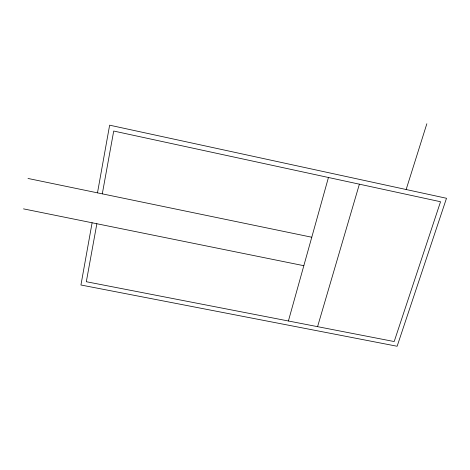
<?xml version="1.0" encoding="UTF-8"?>
<svg xmlns="http://www.w3.org/2000/svg" width="470" height="470" viewBox="0 0 470 470"><rect width="100%" height="100%" fill="white"/><g stroke="black" fill="none" stroke-linecap="round" stroke-linejoin="round"><path stroke-width="0.7" d="M92.108 222.78L80.934 285.002L397.132 346.255L446.5 198.281L109.633 125.179L97.484 192.847M96.861 223.743L86.321 281.724L394.189 341.549L440.537 201.736L113.711 131.042L102.296 193.846M288.398 320.992L328.448 177.49M317.573 326.662L359.386 184.181M406.151 189.522L426.848 123.745M23.5 208.868L303.826 265.703M28.006 178.459L311.774 237.233"/></g></svg>
